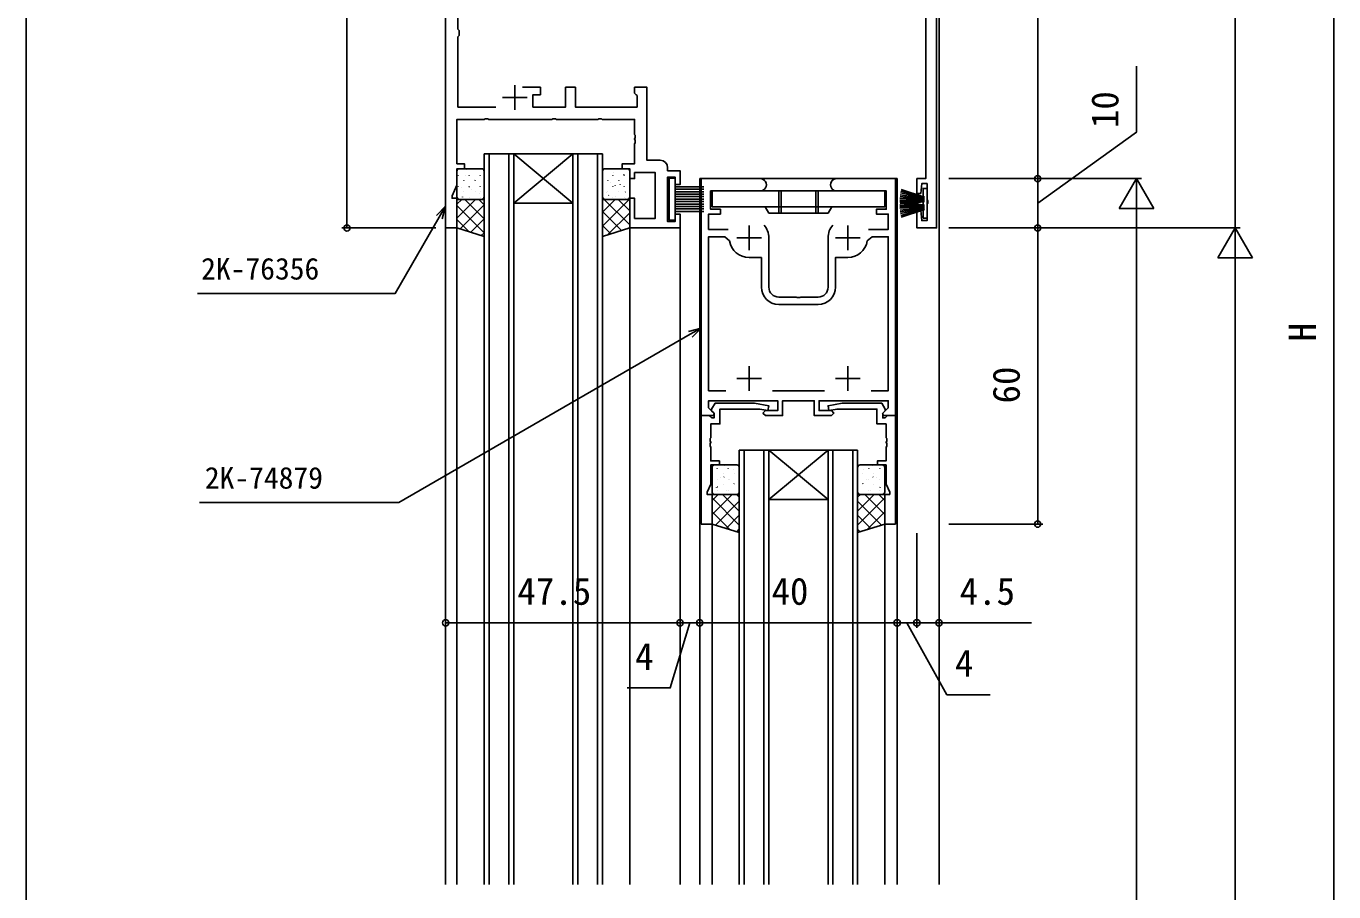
# Model space of a CAD drawing. Units: millimetres, scale not verified. Extents: x -437 to 438, y -681 to 679.
# Drawn here: x -436.7 to -171.7, y 119.3 to 294.7 of the extents above; entities that cross this region are included whole.
import ezdxf
from ezdxf.enums import TextEntityAlignment as Align

# ---------------------------------------------------------------- set-up
doc = ezdxf.new("R2010")
doc.units = ezdxf.units.MM
doc.header["$LTSCALE"] = 4
for name, color, linetype in [('0-2_YKK_11', 7, 'Continuous'), ('0-3_YKK_12', 2, 'Continuous'), ('0-4_YKK_13', 4, 'Continuous'), ('0-6_YKK_D', 6, 'Continuous'), ('0-7_YKK_ZWAK', 7, 'Continuous')]:
    doc.layers.add(name, color=color, linetype=linetype)
doc.styles.add('ＭＳ ゴシック', font='')
doc.styles.get('ＭＳ ゴシック').set_extended_font_data('MS Gothic')

msp = doc.modelspace()

# ---------------------------------------------------------------- linework, layer by layer
at = {"layer": '0-2_YKK_11'}
for p, q in [((-337.7, 282.7), (-337.7, 277.7)), ((-340.2, 280.2), (-335.2, 280.2)), ((-292.7, 251.8), (-287.7, 251.8)), ((-290.2, 254.3), (-290.2, 249.3)), ((-286.2, 241.8), (-286.2, 251.8)), ((-274.2, 251.8), (-274.2, 241.8)), ((-272.7, 251.8), (-267.7, 251.8)), ((-270.2, 254.3), (-270.2, 249.3)), ((-276.2, 238.3), (-284.2, 238.3)), ((-290.2, 225.8), (-290.2, 220.8)), ((-270.2, 225.8), (-270.2, 220.8)), ((-292.7, 223.3), (-287.7, 223.3)), ((-272.7, 223.3), (-267.7, 223.3)), ((-285.483, 220.8), (-274.917, 220.8))]:
    msp.add_line(p, q, dxfattribs=at)
for points in [[(-252.2, 429.8), (-252.2, 253.8), (-256.2, 253.8), (-256.2, 257.3), (-255.4, 257.3), (-255.2, 255.3), (-254.13, 255.3), (-254.13, 258.592), (-254.01, 258.775), (-254.01, 259.325), (-254.13, 259.508), (-254.13, 262.8), (-255.2, 262.8), (-255.4, 260.8), (-256.2, 260.8), (-256.2, 263.8), (-254.4, 263.8), (-254.4, 418.546)], [(-341.999, 413.565), (-349.2, 410.207), (-349.2, 394.094), (-348.938, 393.796), (-348.938, 392.804), (-349.2, 392.506), (-349.2, 304.094), (-348.938, 303.796), (-348.938, 302.804), (-349.2, 302.506), (-349.2, 294.094), (-348.938, 293.796), (-348.938, 292.804), (-349.2, 292.506), (-349.2, 278.3), (-341.554, 278.3)], [(-329.425, 275.92), (-329.975, 275.92), (-330.158, 275.8), (-342.942, 275.8), (-343.125, 275.92), (-343.675, 275.92), (-343.858, 275.8), (-349.4, 275.8), (-349.4, 266.8), (-347.9, 266.8), (-347.9, 265.8), (-349.4, 265.8), (-349.4, 262.445), (-350.4, 260.3), (-350.4, 259.8), (-349.4, 259.8), (-349.4, 253.8), (-351.7, 253.8), (-351.7, 411.8)], [(-336.15, 282.3), (-332.5, 282.3), (-332.5, 280.8), (-334, 280.8), (-334, 278.3), (-327.4, 278.3), (-327.4, 282.3), (-325.4, 282.3), (-325.4, 278.3), (-312.9, 278.3), (-312.9, 280.6), (-313.1, 280.8), (-313.4, 281.1), (-313.4, 282.3), (-310.9, 282.3), (-310.9, 267.5), (-308.2, 267.5)], [(-306.7, 266), (-306.7, 265.4), (-304.2, 265.4), (-304.2, 262.6), (-305.2, 262.6), (-305.2, 264.1), (-306.7, 264.1), (-306.7, 255.1), (-305.2, 255.1), (-305.2, 256.6), (-304.2, 256.6), (-304.2, 253.8), (-314.4, 253.8), (-314.4, 259.8), (-313.4, 259.8), (-313.4, 255.73), (-309.2, 255.73), (-309.2, 265), (-313.4, 265), (-313.4, 263.8), (-314.4, 263.8), (-314.4, 265.8), (-315.9, 265.8), (-315.9, 266.8), (-313.4, 266.8), (-313.4, 270.842), (-313.28, 271.025), (-313.28, 271.575), (-313.4, 271.758), (-313.4, 271.842), (-313.28, 272.025), (-313.28, 272.575), (-313.4, 272.758), (-313.4, 275.8), (-319.942, 275.8), (-320.125, 275.92), (-320.675, 275.92), (-320.858, 275.8), (-329.242, 275.8), (-329.425, 275.92)], [(-287.95, 263.8), (-299.9, 263.8), (-299.9, 215.8), (-297.424, 215.8), (-297.264, 216.188), (-298.4, 217.324), (-298.4, 218.8), (-284.4, 218.8), (-284.4, 216.8), (-286.9, 216.8), (-287.4, 216.3), (-286.9, 215.8), (-283.4, 215.8), (-283.4, 218.8), (-277, 218.8), (-277, 215.8), (-273.5, 215.8), (-273, 216.3), (-273.5, 216.8), (-276, 216.8), (-276, 218.8), (-262, 218.8), (-262, 217.324), (-263.136, 216.188), (-262.976, 215.8), (-260.5, 215.8), (-260.5, 263.8), (-272.45, 263.8)], [(-294.408, 253.5), (-298.4, 253.5), (-298.4, 256.6), (-296, 256.6), (-296, 257.6), (-298, 257.6), (-298, 261.3), (-287.95, 261.3)], [(-272.45, 261.3), (-262.4, 261.3), (-262.4, 257.6), (-264.4, 257.6), (-264.4, 256.6), (-262, 256.6), (-262, 253.5), (-265.992, 253.5)], [(-294.148, 251.16), (-295.136, 252), (-298.4, 252), (-298.4, 220.8), (-294.917, 220.8)], [(-265.483, 220.8), (-262, 220.8), (-262, 252), (-265.264, 252), (-266.252, 251.16)], [(-287.7, 241.8), (-287.7, 247.8), (-290.2, 247.8)], [(-270.2, 247.8), (-272.7, 247.8), (-272.7, 241.8)], [(-276.2, 239.8), (-279.742, 239.8), (-279.925, 239.68), (-280.475, 239.68), (-280.658, 239.8), (-284.2, 239.8)]]:
    msp.add_lwpolyline(points, dxfattribs=at)
for points in [[(-299.9, 193.8), (-299.9, 215.8), (-298.27, 215.8), (-297.97, 215.5), (-297.77, 215.3), (-297.3, 215.3), (-297.3, 216.25), (-297.8, 216.75), (-297.8, 217.088), (-297.1, 218.3), (-289.092, 218.3), (-286.213, 217.792), (-286.387, 216.808), (-288.045, 217.1), (-296.1, 217.1), (-296.1, 214.1), (-297.97, 214.1), (-297.97, 211.308), (-298.09, 211.125), (-298.09, 210.575), (-297.97, 210.392), (-297.97, 210.308), (-298.09, 210.125), (-298.09, 209.575), (-297.97, 209.392), (-297.97, 206.6), (-296.2, 206.6), (-296.2, 205.8), (-297.97, 205.8), (-297.97, 201.865), (-298.7, 200.3), (-298.7, 199.8), (-297.7, 199.8), (-297.7, 193.8)], [(-260.5, 193.8), (-260.5, 215.8), (-262.13, 215.8), (-262.43, 215.5), (-262.63, 215.3), (-263.1, 215.3), (-263.1, 216.25), (-262.6, 216.75), (-262.6, 217.088), (-263.3, 218.3), (-271.308, 218.3), (-274.187, 217.792), (-274.013, 216.808), (-272.355, 217.1), (-264.3, 217.1), (-264.3, 214.1), (-262.43, 214.1), (-262.43, 211.308), (-262.31, 211.125), (-262.31, 210.575), (-262.43, 210.392), (-262.43, 210.308), (-262.31, 210.125), (-262.31, 209.575), (-262.43, 209.392), (-262.43, 206.6), (-264.2, 206.6), (-264.2, 205.8), (-262.43, 205.8), (-262.43, 201.865), (-261.7, 200.3), (-261.7, 199.8), (-262.7, 199.8), (-262.7, 193.8)]]:
    msp.add_lwpolyline(points, close=True, dxfattribs=at)
for centre, radius, start, end in [((-308.2, 266), 1.5, 0.00001, 89.99999), ((-287.95, 262.55), 1.25, 269.99999, 90.00001), ((-272.45, 262.55), 1.25, 89.99999, 270.00001), ((-290.2, 251.8), 4, 359.99998, 40.4398), ((-270.2, 251.8), 4, 139.5602, 180.00002), ((-290.2, 251.8), 4, 189.20689, 270.00001), ((-270.2, 251.8), 4, 269.99999, 350.79311), ((-284.2, 241.8), 3.5, 180.00001, 269.99999), ((-284.2, 241.8), 2, 180.00001, 269.99999), ((-276.2, 241.8), 2, 270.00001, 359.99999), ((-276.2, 241.8), 3.5, 270.00001, 359.99999)]:
    msp.add_arc(centre, radius, start, end, dxfattribs=at)
at = {"layer": '0-3_YKK_12'}
for p, q in [((-351.7, 120.8), (-351.7, 502.3)), ((-251.7, 120.8), (-251.7, 502.3)), ((-343.9, 268.8), (-337.9, 268.8)), ((-343.9, 268.8), (-343.9, 120.8)), ((-342.9, 268.8), (-342.9, 120.8)), ((-338.9, 268.8), (-338.9, 120.8)), ((-337.9, 268.8), (-325.9, 268.8)), ((-337.9, 268.8), (-325.9, 258.8)), ((-325.9, 268.8), (-337.9, 258.8)), ((-337.9, 268.8), (-337.9, 120.8)), ((-325.9, 268.8), (-319.9, 268.8)), ((-325.9, 268.8), (-325.9, 120.8)), ((-324.9, 268.8), (-324.9, 120.8)), ((-320.9, 268.8), (-320.9, 120.8)), ((-319.9, 268.8), (-319.9, 120.8)), ((-260.2, 263.8), (-300.2, 263.8)), ((-300.2, 263.8), (-300.2, 120.8)), ((-260.2, 263.8), (-260.2, 120.8)), ((-337.9, 258.8), (-325.9, 258.8)), ((-349.4, 253.8), (-349.4, 120.8)), ((-314.4, 253.8), (-314.4, 120.8)), ((-304.2, 254.1), (-304.2, 120.8)), ((-292.2, 208.8), (-286.2, 208.8)), ((-292.2, 208.8), (-292.2, 120.8)), ((-291.2, 208.8), (-291.2, 120.8)), ((-287.2, 208.8), (-287.2, 120.8)), ((-286.2, 208.8), (-274.2, 208.8)), ((-286.2, 208.8), (-274.2, 198.8)), ((-274.2, 208.8), (-286.2, 198.8)), ((-286.2, 208.8), (-286.2, 120.8)), ((-274.2, 208.8), (-268.2, 208.8)), ((-274.2, 208.8), (-274.2, 120.8)), ((-273.2, 208.8), (-273.2, 120.8)), ((-269.2, 208.8), (-269.2, 120.8)), ((-268.2, 208.8), (-268.2, 120.8)), ((-286.2, 198.8), (-274.2, 198.8)), ((-297.7, 194), (-297.7, 120.8)), ((-262.7, 194), (-262.7, 120.8))]:
    msp.add_line(p, q, dxfattribs=at)
at = {"layer": '0-4_YKK_13'}
for p, q in [((-349.4, 260.085), (-349.4, 265.3)), ((-348.9, 265.8), (-344.4, 265.8)), ((-347.974, 265.651), (-347.974, 265.689)), ((-347.521, 265.634), (-347.48, 265.697)), ((-345.731, 265.651), (-345.731, 265.689)), ((-343.9, 265.3), (-343.9, 260.085)), ((-319.9, 265.3), (-319.9, 260.085)), ((-314.9, 265.8), (-319.4, 265.8)), ((-318.821, 265.651), (-318.821, 265.689)), ((-317.583, 265.106), (-317.58, 265.113)), ((-316.579, 265.651), (-316.579, 265.689)), ((-314.4, 260.085), (-314.4, 265.3)), ((-349.185, 264.44), (-349.185, 264.477)), ((-347.974, 263.371), (-347.974, 263.409)), ((-347.662, 264.402), (-347.66, 264.409)), ((-346.942, 264.44), (-346.942, 264.477)), ((-345.791, 263.67), (-345.788, 263.677)), ((-345.731, 263.371), (-345.731, 263.409)), ((-344.7, 264.44), (-344.7, 264.477)), ((-318.821, 263.371), (-318.821, 263.409)), ((-318.311, 263.048), (-318.309, 263.055)), ((-317.79, 264.44), (-317.79, 264.477)), ((-317.351, 262.383), (-317.31, 262.446)), ((-316.579, 263.371), (-316.579, 263.409)), ((-316.352, 262.564), (-316.35, 262.571)), ((-315.611, 264.656), (-315.609, 264.663)), ((-315.547, 264.44), (-315.547, 264.477)), ((-299.696, 263.784), (-299.696, 263.783)), ((-349.219, 260.004), (-349.217, 260.012)), ((-349.185, 262.16), (-349.185, 262.197)), ((-349.185, 259.88), (-349.185, 259.917)), ((-348.491, 262.062), (-348.488, 262.069)), ((-348.302, 260.015), (-348.261, 260.078)), ((-347.974, 261.091), (-347.974, 261.129)), ((-346.967, 262.032), (-346.926, 262.095)), ((-346.942, 262.16), (-346.942, 262.197)), ((-346.942, 259.88), (-346.942, 259.917)), ((-346.519, 261.613), (-346.517, 261.62)), ((-345.731, 261.091), (-345.731, 261.129)), ((-344.925, 260.678), (-344.883, 260.741)), ((-344.7, 262.16), (-344.7, 262.197)), ((-344.7, 259.88), (-344.7, 259.917)), ((-344.56, 261.128), (-344.557, 261.135)), ((-319.052, 260.956), (-319.05, 260.963)), ((-318.821, 261.091), (-318.821, 261.129)), ((-318.686, 260.366), (-318.645, 260.429)), ((-317.79, 262.16), (-317.79, 262.197)), ((-317.79, 259.88), (-317.79, 259.917)), ((-317.181, 260.224), (-317.178, 260.231)), ((-316.579, 261.091), (-316.579, 261.129)), ((-315.547, 262.16), (-315.547, 262.197)), ((-315.547, 259.88), (-315.547, 259.917)), ((-315.309, 261.029), (-315.267, 261.092)), ((-315.209, 259.774), (-315.207, 259.782)), ((-314.481, 261.832), (-314.478, 261.839)), ((-305.2, 262.147), (-299.4, 262.147)), ((-305.2, 261.647), (-299.4, 261.647)), ((-305.2, 261.147), (-299.4, 261.147)), ((-305.2, 260.647), (-299.4, 260.647)), ((-305.2, 260.147), (-299.4, 260.147)), ((-262.7, 261.3), (-297.7, 261.3)), ((-297.7, 261.3), (-297.7, 258.1)), ((-284.2, 261.299), (-284.2, 256.799)), ((-283.7, 261.3), (-283.7, 256.8)), ((-276.7, 261.3), (-276.7, 256.8)), ((-276.2, 261.299), (-276.2, 256.799)), ((-262.7, 261.3), (-262.7, 258.1)), ((-254.631, 259.546), (-259.624, 259.808)), ((-254.631, 259.646), (-259.604, 260.169)), ((-254.631, 259.746), (-259.569, 260.529)), ((-254.631, 259.846), (-259.522, 260.886)), ((-254.631, 259.946), (-259.461, 261.241)), ((-254.631, 260.046), (-259.386, 261.592)), ((-349.4, 258.629), (-348.444, 259.585)), ((-349.4, 255.801), (-345.616, 259.585)), ((-349.4, 258.335), (-343.9, 252.835)), ((-344.4, 259.585), (-348.9, 259.585)), ((-348.771, 253.602), (-343.9, 258.472)), ((-347.821, 259.585), (-343.9, 255.663)), ((-344.993, 259.585), (-343.9, 258.492)), ((-319.9, 257.017), (-317.332, 259.585)), ((-319.9, 254.188), (-314.503, 259.585)), ((-319.9, 257.119), (-316.058, 253.277)), ((-319.537, 259.585), (-314.4, 254.448)), ((-319.4, 259.585), (-314.9, 259.585)), ((-316.709, 259.585), (-314.4, 257.276)), ((-305.2, 259.647), (-299.4, 259.647)), ((-305.2, 259.147), (-299.4, 259.147)), ((-305.2, 258.647), (-299.4, 258.647)), ((-305.2, 258.147), (-299.4, 258.147)), ((-305.2, 257.647), (-299.4, 257.647)), ((-305.2, 257.147), (-299.4, 257.147)), ((-297.7, 258.1), (-262.7, 258.1)), ((-286.95, 258.1), (-286.2, 256.8)), ((-273.449, 258.1), (-274.2, 256.8)), ((-259.631, 259.446), (-254.631, 259.446)), ((-259.631, 258.146), (-254.631, 258.146)), ((-254.631, 259.346), (-259.624, 259.085)), ((-254.631, 258.246), (-259.624, 258.508)), ((-254.631, 258.046), (-259.624, 257.785)), ((-254.631, 259.246), (-259.604, 258.724)), ((-254.631, 258.346), (-259.604, 258.869)), ((-254.631, 257.946), (-259.604, 257.424)), ((-254.631, 258.446), (-259.569, 259.229)), ((-254.631, 259.146), (-259.569, 258.364)), ((-254.631, 257.846), (-259.569, 257.064)), ((-254.631, 257.746), (-259.522, 256.707)), ((-254.631, 257.646), (-259.461, 256.352)), ((-254.631, 257.546), (-259.386, 256.001)), ((-254.931, 259.099), (-254.931, 258.494)), ((-254.931, 257.449), (-254.931, 255.796)), ((-349.4, 255.506), (-346.908, 253.014)), ((-346.62, 252.924), (-343.9, 255.644)), ((-318.868, 252.392), (-314.4, 256.86)), ((-274.2, 256.8), (-286.2, 256.8)), ((-344.47, 252.246), (-343.9, 252.816)), ((-319.9, 254.291), (-318.209, 252.599)), ((-314.738, 253.694), (-314.4, 254.031)), ((-297.7, 200.3), (-297.7, 205.3)), ((-297.2, 205.8), (-292.7, 205.8)), ((-296.683, 205.093), (-296.683, 205.13)), ((-295.472, 204.024), (-295.472, 204.061)), ((-295.234, 205.572), (-295.231, 205.579)), ((-294.441, 205.093), (-294.441, 205.13)), ((-293.362, 204.84), (-293.36, 204.847)), ((-293.229, 204.024), (-293.229, 204.061)), ((-292.2, 205.3), (-292.2, 200.3)), ((-268.2, 205.3), (-268.2, 200.3)), ((-263.2, 205.8), (-267.7, 205.8)), ((-267.171, 204.024), (-267.171, 204.061)), ((-267.038, 204.84), (-267.04, 204.847)), ((-265.959, 205.093), (-265.959, 205.13)), ((-265.166, 205.572), (-265.169, 205.579)), ((-264.928, 204.024), (-264.928, 204.061)), ((-263.717, 205.093), (-263.717, 205.13)), ((-262.7, 200.3), (-262.7, 205.3)), ((-296.683, 202.813), (-296.683, 202.85)), ((-296.062, 203.232), (-296.06, 203.239)), ((-295.472, 201.744), (-295.472, 201.781)), ((-295.312, 203.338), (-295.27, 203.401)), ((-294.441, 202.813), (-294.441, 202.85)), ((-294.091, 202.783), (-294.088, 202.79)), ((-293.269, 201.985), (-293.228, 202.047)), ((-293.229, 201.744), (-293.229, 201.781)), ((-267.131, 201.985), (-267.172, 202.047)), ((-267.171, 201.744), (-267.171, 201.781)), ((-266.309, 202.783), (-266.312, 202.79)), ((-265.959, 202.813), (-265.959, 202.85)), ((-265.088, 203.338), (-265.13, 203.401)), ((-264.928, 201.744), (-264.928, 201.781)), ((-264.338, 203.232), (-264.34, 203.239)), ((-263.717, 202.813), (-263.717, 202.85)), ((-297.7, 198.58), (-296.48, 199.8)), ((-297.7, 195.751), (-293.651, 199.8)), ((-297.7, 199.092), (-292.2, 193.592)), ((-292.7, 199.8), (-297.2, 199.8)), ((-296.791, 201.175), (-296.788, 201.182)), ((-296.683, 200.533), (-296.683, 200.57)), ((-296.647, 201.321), (-296.605, 201.384)), ((-295.58, 199.8), (-292.2, 196.42)), ((-294.832, 200.69), (-294.829, 200.697)), ((-294.441, 200.533), (-294.441, 200.57)), ((-292.96, 199.958), (-292.958, 199.965)), ((-292.751, 199.8), (-292.2, 199.249)), ((-264.82, 199.8), (-268.2, 196.42)), ((-267.649, 199.8), (-268.2, 199.249)), ((-262.7, 199.092), (-268.2, 193.592)), ((-267.7, 199.8), (-263.2, 199.8)), ((-267.44, 199.958), (-267.442, 199.965)), ((-262.7, 195.751), (-266.749, 199.8)), ((-265.959, 200.533), (-265.959, 200.57)), ((-265.568, 200.69), (-265.571, 200.697)), ((-262.7, 198.58), (-263.92, 199.8)), ((-263.753, 201.321), (-263.795, 201.384)), ((-263.717, 200.533), (-263.717, 200.57)), ((-263.609, 201.175), (-263.612, 201.182)), ((-297.7, 196.264), (-294.134, 192.698)), ((-297.03, 193.593), (-292.2, 198.423)), ((-263.37, 193.593), (-268.2, 198.423)), ((-262.7, 196.264), (-266.266, 192.698)), ((-294.869, 192.925), (-292.2, 195.594)), ((-265.531, 192.925), (-268.2, 195.594)), ((-292.709, 192.257), (-292.2, 192.766)), ((-267.691, 192.257), (-268.2, 192.766))]:
    msp.add_line(p, q, dxfattribs=at)
for points in [[(-306.4, 263.897), (-306.4, 255.397), (-305.2, 255.397), (-305.2, 263.897)], [(-349.4, 253.8), (-349.4, 259.585), (-343.9, 259.585), (-343.9, 252.066)], [(-314.4, 253.8), (-314.4, 259.585), (-319.9, 259.585), (-319.9, 252.066)], [(-297.7, 193.8), (-297.7, 199.8), (-292.2, 199.8), (-292.2, 192.1)], [(-262.7, 193.8), (-262.7, 199.8), (-268.2, 199.8), (-268.2, 192.1)]]:
    msp.add_lwpolyline(points, close=True, dxfattribs=at)
for points in [[(-254.131, 261.796), (-254.931, 261.796), (-254.931, 260.144)], [(-254.931, 255.796), (-254.131, 255.796), (-254.131, 261.796)]]:
    msp.add_lwpolyline(points, dxfattribs=at)
for centre, start, end in [((-348.9, 265.3), 90, 180), ((-344.4, 265.3), 0, 90), ((-319.4, 265.3), 90, 180), ((-314.9, 265.3), 0, 90), ((-348.9, 260.085), 180, 270), ((-344.4, 260.085), 270, 0), ((-319.4, 260.085), 180, 270), ((-314.9, 260.085), 270, 0), ((-297.2, 205.3), 90, 180), ((-292.7, 205.3), 0, 90), ((-267.7, 205.3), 90, 180), ((-263.2, 205.3), 0, 90), ((-297.2, 200.3), 180, 270), ((-292.7, 200.3), 270, 0), ((-267.7, 200.3), 180, 270), ((-263.2, 200.3), 270, 0)]:
    msp.add_arc(centre, 0.5, start, end, dxfattribs=at)
at = {"layer": '0-6_YKK_D'}
for p, q in [((-171.701, -68.2), (-171.701, 536.8)), ((-191.701, 253.8), (-191.701, 463.8)), ((-231.7, 429.8), (-231.7, 263.8)), ((-371.7, 253.8), (-371.7, 411.8)), ((-249.7, 263.8), (-230.7, 263.8)), ((-249.7, 263.8), (-210.701, 263.8)), ((-248.7, 263.8), (-230.7, 263.8)), ((-231.7, 253.8), (-231.7, 263.8)), ((-211.701, 263.8), (-215.201, 257.738)), ((-211.701, 263.8), (-208.201, 257.738)), ((-211.701, 263.8), (-211.701, 251.676)), ((-215.201, 257.738), (-208.201, 257.738)), ((-211.701, -58.2), (-211.701, 256.8)), ((-353.7, 253.8), (-372.7, 253.8)), ((-249.7, 253.8), (-230.7, 253.8)), ((-249.7, 253.8), (-230.7, 253.8)), ((-249.7, 253.8), (-190.701, 253.8)), ((-249.7, 253.8), (-190.701, 253.8)), ((-231.7, 253.8), (-231.701, 193.799)), ((-191.701, 253.8), (-195.201, 247.738)), ((-191.701, 253.8), (-188.201, 247.738)), ((-191.701, 253.8), (-191.701, 241.676)), ((-195.201, 247.738), (-188.201, 247.738)), ((-191.701, -68.2), (-191.701, 246.8)), ((-249.7, 193.8), (-230.701, 193.799)), ((-256.2, 191.947), (-256.2, 172.8)), ((-256.2, 191.947), (-256.2, 172.8)), ((-351.7, 173.8), (-304.2, 173.8)), ((-304.2, 173.8), (-306.75, 173.8)), ((-304.2, 173.8), (-300.2, 173.8)), ((-300.2, 173.8), (-297.65, 173.8)), ((-260.2, 173.8), (-256.2, 173.8))]:
    msp.add_line(p, q, dxfattribs=at)
for points in [[(-231.7, 258.8), (-211.701, 273.175), (-211.701, 286.55)], [(-351.701, 258.203), (-352.976, 255.995), (-361.907, 240.525), (-401.986, 240.525)], [(-353.568, 256.336), (-351.701, 258.203), (-352.384, 255.653)], [(-299.9, 233.527), (-302.108, 232.252), (-361.156, 198.161), (-401.573, 198.161)], [(-302.45, 232.844), (-299.9, 233.527), (-301.767, 231.66)], [(-302.2, 173.8), (-306.187, 160.617), (-314.917, 160.617)], [(-304.2, 173.8), (-300.2, 173.8), (-260.2, 173.8)], [(-258.2, 173.8), (-250.096, 159.235), (-241.366, 159.235)], [(-256.2, 173.8), (-251.7, 173.8), (-232.963, 173.8)]]:
    msp.add_lwpolyline(points, dxfattribs=at)
for centre in [(-231.7, 263.8), (-231.7, 263.8), (-371.7, 253.8), (-231.7, 253.8), (-231.7, 253.8), (-231.701, 193.799), (-351.7, 173.8), (-304.2, 173.8), (-304.2, 173.8), (-300.2, 173.8), (-300.2, 173.8), (-260.2, 173.8), (-260.2, 173.8), (-256.2, 173.8), (-256.2, 173.8), (-251.7, 173.8)]:
    msp.add_circle(centre, 0.637, dxfattribs=at)
at = {"layer": '0-7_YKK_ZWAK'}
msp.add_line((-436.7, 643.8), (-436.7, -681.2), dxfattribs=at)

# ---------------------------------------------------------------- texts
at = {"layer": '0-6_YKK_D', "style": 'ＭＳ ゴシック'}
for s, rotation, p in [('10', 90, (-213.701, 274.024)), ('H', 90, (-173.701, 230.806)), ('60', 89.999, (-233.701, 218.238))]:
    msp.add_text(s, height=5.499, rotation=rotation, dxfattribs=at).set_placement(p, align=Align.BOTTOM_LEFT)
for s, height, p in [('2K-76356', 4.399, (-401.242, 242.025)), ('2K-74879', 4.399, (-400.49, 199.661)), ('40', 5.499, (-285.655, 175.8)), ('47.5', 5.499, (-337.155, 175.8)), ('4.5', 5.499, (-247.534, 175.8)), ('4', 5.499, (-313.301, 162.617)), ('4', 5.499, (-248.48, 161.235))]:
    msp.add_text(s, height=height, dxfattribs=at).set_placement(p, align=Align.BOTTOM_LEFT)

doc.saveas('drawing.dxf')
